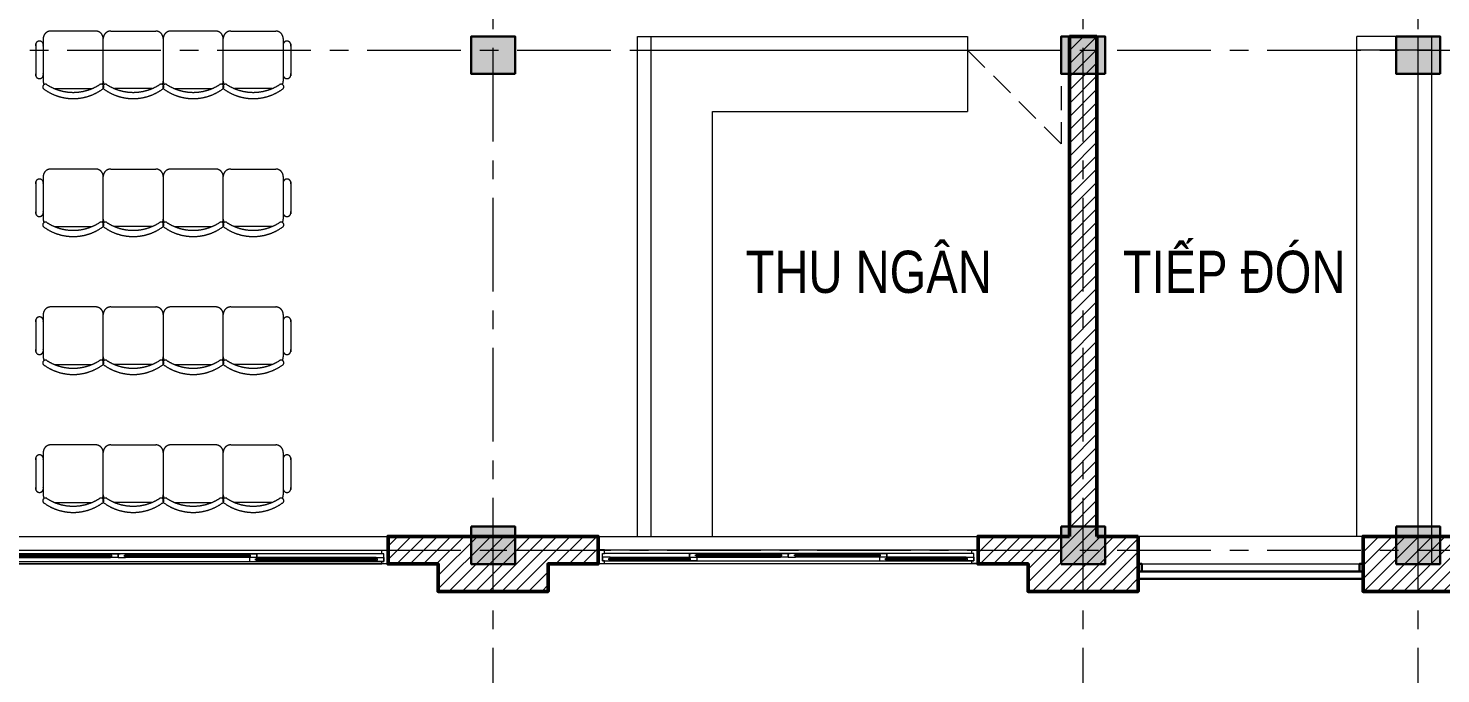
# Model space of a CAD drawing. Header units: millimetres. Extents: x 1109421 to 1726579, y -247837 to 144927.
# Drawn here: x 1651585 to 1662885, y -172402 to -167238 of the extents above; entities that cross this region are included whole.
import ezdxf

# ---------------------------------------------------------------- set-up
doc = ezdxf.new("R2010")
doc.units = ezdxf.units.MM
doc.header["$LTSCALE"] = 600
doc.header["$MEASUREMENT"] = 0
doc.linetypes.add('00_Hidden', pattern=[2.4, 1.6, -0.8])
doc.linetypes.add('CENTER', pattern=[2, 1.25, -0.25, 0.25, -0.25])
doc.layers.get('0').update_dxf_attribs({"lineweight": 0})
for name, color, linetype, lineweight in [('0.15_Cua', 144, 'Continuous', 15), ('cat1', 30, 'Continuous', 50), ('cat2', 22, 'Continuous', 30), ('hatch1', 136, 'Continuous', 9), ('LC Text2', 7, 'Continuous', 25), ('Noi that', 35, 'Continuous', 9), ('noithat', 125, 'Continuous', 9), ('thay1', 63, 'Continuous', 18), ('truc', 76, 'CENTER', 9)]:
    doc.layers.add(name, color=color, linetype=linetype, lineweight=lineweight)
doc.styles.add('T2', font='VHARIAL.TTF', dxfattribs={"width": 0.8})

# ---------------------------------------------------------------- blocks, each defined once
blk = doc.blocks.new('dfdfdffđ')
at = {"layer": 'Noi that', "linetype": '00_Hidden'}
for p, q in [((954677, -6213), (954317, -6213)), ((954797, -6213), (955157, -6213)), ((955637, -6213), (955277, -6213)), ((955757, -6213), (956117, -6213)), ((954197, -6316), (954197, -6571)), ((954257, -6273), (954257, -6613)), ((954737, -6613), (954737, -6273)), ((954737, -6613), (954737, -6273)), ((955217, -6273), (955217, -6613)), ((955217, -6273), (955217, -6613)), ((955697, -6613), (955697, -6273)), ((955697, -6613), (955697, -6273)), ((956177, -6273), (956177, -6613)), ((956237, -6316), (956237, -6571)), ((954348, -6673), (954646, -6673)), ((955126, -6673), (954828, -6673)), ((955308, -6673), (955606, -6673)), ((956086, -6673), (955788, -6673))]:
    blk.add_line(p, q, dxfattribs=at)
for centre, radius, start, end in [((954317, -6273), 60, 90, 180), ((954677, -6273), 60, 0, 90), ((954797, -6273), 60, 90, 180), ((955157, -6273), 60, 0, 90), ((955277, -6273), 60, 90, 180), ((955637, -6273), 60, 0, 90), ((955757, -6273), 60, 90, 180), ((956117, -6273), 60, 0, 90), ((954227, -6324), 31.2, 343.7398, 196.2602), ((956207, -6324), 31.2, 343.7398, 196.2602), ((954227, -6562), 31.2, 163.7398, 16.2602), ((956207, -6562), 31.2, 163.7398, 16.2602), ((954275, -6660), 21.9, 57.9726, 216.6901), ((954317, -6613), 60, 180, 207.5844), ((954497, -6310), 393, 237.5758, 302.4242), ((954720, -6660), 21.9, 323.3099, 122.0274), ((954677, -6613), 60, 332.4156, 0), ((954755, -6660), 21.9, 57.9726, 216.6901), ((954797, -6613), 60, 180, 207.5844), ((954977, -6310), 393, 237.5758, 302.4242), ((955200, -6660), 21.9, 323.3099, 122.0274), ((955157, -6613), 60, 332.4156, 0), ((955235, -6660), 21.9, 57.9726, 216.6901), ((955277, -6613), 60, 180, 207.5844), ((955457, -6310), 393, 237.5758, 302.4242), ((955680, -6660), 21.9, 323.3099, 122.0274), ((955637, -6613), 60, 332.4156, 0), ((955715, -6660), 21.9, 57.9726, 216.6901), ((955757, -6613), 60, 180, 207.5844), ((955937, -6310), 393, 237.5758, 302.4242), ((956160, -6660), 21.9, 323.3099, 122.0274), ((956117, -6613), 60, 332.4156, 0), ((954497, -6353), 400, 233.1301, 306.8699), ((954977, -6353), 400, 233.1301, 306.8699), ((955457, -6353), 400, 233.1301, 306.8699), ((955937, -6353), 400, 233.1301, 306.8699)]:
    blk.add_arc(centre, radius, start, end, dxfattribs=at)
blk = doc.blocks.new('*U604')
for p, q in [((50, 0), (4270, 0)), ((50, -110), (4270, -110)), ((95, -20), (1050, -20)), ((1110, -50), (2100, -50)), ((1110, -80), (2100, -80)), ((3210, -50), (2220, -50)), ((3210, -80), (2220, -80)), ((4225, -20), (3270, -20)), ((4225, -50), (3270, -50))]:
    blk.add_line(p, q)
at = {"color": 8, "lineweight": 5}
for p, q in [((50, -20), (4270, -20)), ((4270, -80), (50, -80)), ((95, -30), (1050, -30)), ((95, -40), (1050, -40)), ((95, -50), (1050, -50)), ((1110, -60), (2100, -60)), ((1110, -70), (2100, -70)), ((3210, -60), (2220, -60)), ((3210, -70), (2220, -70)), ((4225, -30), (3270, -30)), ((4225, -40), (3270, -40))]:
    blk.add_line(p, q, dxfattribs=at)
for points in [[(50, -20), (35, -20), (35, -80), (50, -80), (50, -110), (0, -110), (0, 0), (0, 0), (0, 0), (50, 0), (50, -20), (35, -20)], [(4270, -20), (4285, -20), (4285, -80), (4270, -80), (4270, -110), (4320, -110), (4320, 0), (4320, 0), (4320, 0), (4270, 0), (4270, -20), (4285, -20)], [(95, -40), (95, -50), (35, -50), (35, -20), (95, -20), (95, -30), (85, -30), (85, -40), (95, -40)], [(1050, -40), (1050, -50), (1110, -50), (1110, -20), (1050, -20), (1050, -30), (1060, -30), (1060, -40), (1050, -40)], [(1110, -70), (1110, -80), (1050, -80), (1050, -50), (1110, -50), (1110, -60), (1100, -60), (1100, -70), (1110, -70)], [(1050, -50), (1050, -80), (1065, -80)], [(2100, -70), (2100, -80), (2160, -80), (2160, -50), (2100, -50), (2100, -60), (2110, -60), (2110, -70), (2100, -70)], [(2160, -50), (2160, -80), (2145, -80)], [(2160, -50), (2160, -80), (2175, -80)], [(2220, -70), (2220, -80), (2160, -80), (2160, -50), (2220, -50), (2220, -60), (2210, -60), (2210, -70), (2220, -70)], [(3270, -40), (3270, -50), (3210, -50), (3210, -20), (3270, -20), (3270, -30), (3260, -30), (3260, -40), (3270, -40)], [(3210, -70), (3210, -80), (3270, -80), (3270, -50), (3210, -50), (3210, -60), (3220, -60), (3220, -70), (3210, -70)], [(3270, -50), (3270, -80), (3255, -80)], [(4225, -40), (4225, -50), (4285, -50), (4285, -20), (4225, -20), (4225, -30), (4235, -30), (4235, -40), (4225, -40)]]:
    blk.add_lwpolyline(points)
for centre, start, end in [((94, -32), 14.2151, 83.5658), ((94, -38), 276.4342, 345.7849), ((1051, -32), 96.4342, 165.7849), ((1051, -38), 194.2151, 263.5658), ((1109, -62), 14.2151, 83.5658), ((1109, -68), 276.4342, 345.7849), ((2101, -62), 96.4342, 165.7849), ((2101, -68), 194.2151, 263.5658), ((2219, -62), 14.2151, 83.5658), ((2219, -68), 276.4342, 345.7849), ((3211, -62), 96.4342, 165.7849), ((3211, -68), 194.2151, 263.5658), ((3269, -32), 14.2151, 83.5658), ((3269, -38), 276.4342, 345.7849), ((4226, -32), 96.4342, 165.7849), ((4226, -38), 194.2151, 263.5658)]:
    blk.add_arc(centre, 8.25, start, end, dxfattribs=at)
blk = doc.blocks.new('*U594')
for p, q in [((50, 0), (2990, 0)), ((50, -110), (2990, -110)), ((95, -20), (730, -20)), ((790, -50), (1460, -50)), ((790, -80), (1460, -80)), ((2250, -50), (1580, -50)), ((2250, -80), (1580, -80)), ((2945, -20), (2310, -20)), ((2945, -50), (2310, -50))]:
    blk.add_line(p, q)
at = {"color": 8, "lineweight": 5}
for p, q in [((50, -20), (2990, -20)), ((2990, -80), (50, -80)), ((95, -30), (730, -30)), ((95, -40), (730, -40)), ((95, -50), (730, -50)), ((790, -60), (1460, -60)), ((790, -70), (1460, -70)), ((2250, -60), (1580, -60)), ((2250, -70), (1580, -70)), ((2945, -30), (2310, -30)), ((2945, -40), (2310, -40))]:
    blk.add_line(p, q, dxfattribs=at)
for points in [[(50, -20), (35, -20), (35, -80), (50, -80), (50, -110), (0, -110), (0, 0), (0, 0), (0, 0), (50, 0), (50, -20), (35, -20)], [(2990, -20), (3005, -20), (3005, -80), (2990, -80), (2990, -110), (3040, -110), (3040, 0), (3040, 0), (3040, 0), (2990, 0), (2990, -20), (3005, -20)], [(95, -40), (95, -50), (35, -50), (35, -20), (95, -20), (95, -30), (85, -30), (85, -40), (95, -40)], [(730, -40), (730, -50), (790, -50), (790, -20), (730, -20), (730, -30), (740, -30), (740, -40), (730, -40)], [(790, -70), (790, -80), (730, -80), (730, -50), (790, -50), (790, -60), (780, -60), (780, -70), (790, -70)], [(730, -50), (730, -80), (745, -80)], [(1460, -70), (1460, -80), (1520, -80), (1520, -50), (1460, -50), (1460, -60), (1470, -60), (1470, -70), (1460, -70)], [(1520, -50), (1520, -80), (1505, -80)], [(1520, -50), (1520, -80), (1535, -80)], [(1580, -70), (1580, -80), (1520, -80), (1520, -50), (1580, -50), (1580, -60), (1570, -60), (1570, -70), (1580, -70)], [(2310, -40), (2310, -50), (2250, -50), (2250, -20), (2310, -20), (2310, -30), (2300, -30), (2300, -40), (2310, -40)], [(2250, -70), (2250, -80), (2310, -80), (2310, -50), (2250, -50), (2250, -60), (2260, -60), (2260, -70), (2250, -70)], [(2310, -50), (2310, -80), (2295, -80)], [(2945, -40), (2945, -50), (3005, -50), (3005, -20), (2945, -20), (2945, -30), (2955, -30), (2955, -40), (2945, -40)]]:
    blk.add_lwpolyline(points)
for centre, start, end in [((94, -32), 14.2151, 83.5658), ((94, -38), 276.4342, 345.7849), ((731, -32), 96.4342, 165.7849), ((731, -38), 194.2151, 263.5658), ((789, -62), 14.2151, 83.5658), ((789, -68), 276.4342, 345.7849), ((1461, -62), 96.4342, 165.7849), ((1461, -68), 194.2151, 263.5658), ((1579, -62), 14.2151, 83.5658), ((1579, -68), 276.4342, 345.7849), ((2251, -62), 96.4342, 165.7849), ((2251, -68), 194.2151, 263.5658), ((2309, -32), 14.2151, 83.5658), ((2309, -38), 276.4342, 345.7849), ((2946, -32), 96.4342, 165.7849), ((2946, -38), 194.2151, 263.5658)]:
    blk.add_arc(centre, 8.25, start, end, dxfattribs=at)
blk = doc.blocks.new('COT BT')
at = {"layer": 'cat2', "ltscale": 2}
h = blk.add_hatch(color=256, dxfattribs=at)
h.dxf.hatch_style = 1
h.paths.add_polyline_path([(240, 190), (-110, 190), (-110, -110), (240, -110)])
blk.add_lwpolyline([(-110, 190), (240, 190), (240, -110), (-110, -110)], close=True, dxfattribs=at)

msp = doc.modelspace()

# ---------------------------------------------------------------- hatches: boundary and pattern name
at = {"layer": 'hatch1'}
h = msp.add_hatch(dxfattribs=at)
h.set_pattern_fill('ANSI31', color=256, scale=600)
h.set_pattern_definition([(45, (-379140.31, -175305.75), (-53.0330086, 53.0330086), [])])
h.paths.add_polyline_path([(1644074.2, -171522.7), (1644474.2, -171522.7), (1644474.2, -171302.7), (1644074.2, -171302.7), (1643414.2, -171302.7), (1643414.2, -167012.7), (1643194.2, -167012.7), (1643194.2, -171522.7), (1643194.2, -171742.7), (1644074.2, -171742.7)], flags=17)
h.paths.add_polyline_path([(1649744.2, -171522.7), (1650144.2, -171522.7), (1650144.2, -171302.7), (1649744.2, -171302.7), (1648864.2, -171302.7), (1648464.2, -171302.7), (1648464.2, -171522.7), (1648864.2, -171522.7), (1648864.2, -171742.7), (1649744.2, -171742.7)], flags=17)
h.paths.add_polyline_path([(1656144.2, -171302.7), (1655744.2, -171302.7), (1654864.2, -171302.7), (1654464.2, -171302.7), (1654464.2, -171522.7), (1654864.2, -171522.7), (1654864.2, -171742.7), (1655744.2, -171742.7), (1655744.2, -171522.7), (1656144.2, -171522.7)], flags=17)
h.paths.add_polyline_path([(1660464.2, -171302.7), (1660134.2, -171302.7), (1660134.2, -167302.7), (1659914.2, -167302.7), (1659914.2, -171302.7), (1659584.2, -171302.7), (1659184.2, -171302.7), (1659184.2, -171522.7), (1659584.2, -171522.7), (1659584.2, -171742.7), (1660464.2, -171742.7), (1660464.2, -171522.7)], flags=17)
h.paths.add_polyline_path([(1663144.2, -171302.7), (1662264.2, -171302.7), (1662264.2, -171522.7), (1662264.2, -171742.7), (1663144.2, -171742.7)], flags=17)
h.paths.add_polyline_path([(1668744.2, -171302.7), (1668344.2, -171302.7), (1667464.2, -171302.7), (1667464.2, -171522.7), (1667464.2, -171742.7), (1668344.2, -171742.7), (1668344.2, -171522.7), (1668744.2, -171522.7)], flags=17)
h.paths.add_polyline_path([(1674744.2, -171302.7), (1674344.2, -171302.7), (1673464.2, -171302.7), (1673064.2, -171302.7), (1673064.2, -171522.7), (1673464.2, -171522.7), (1673464.2, -171742.7), (1674344.2, -171742.7), (1674344.2, -171522.7), (1674744.2, -171522.7)], flags=17)
h.paths.add_polyline_path([(1680929.2, -171302.7), (1679904.2, -171302.7), (1679904.2, -168652.7), (1679794.2, -168652.7), (1679794.2, -171302.7), (1679329.2, -171302.7), (1679329.2, -171522.7), (1679729.2, -171522.7), (1679729.2, -171962.7), (1680929.2, -171962.7)])
h.paths.add_polyline_path([(1680703.7, -171522.7), (1680703.7, -171742.7), (1679943.7, -171742.7), (1679943.7, -171522.7)], flags=16)
h.paths.add_polyline_path([(1682734.2, -166162.7), (1682514.2, -166162.7), (1682514.2, -167302.7), (1679794.2, -167302.7), (1679794.2, -167652.7), (1679904.2, -167652.7), (1679904.2, -167522.7), (1684994.2, -167522.7), (1684994.2, -171302.7), (1684014.2, -171302.7), (1684014.2, -171962.7), (1685214.2, -171962.7), (1685214.2, -171302.7), (1685214.2, -159302.7), (1643194.2, -159302.7), (1643194.2, -164812.7), (1643414.2, -164812.7), (1643414.2, -164522.7), (1644904.2, -164522.7), (1644904.2, -164412.7), (1643414.2, -164412.7), (1643414.2, -159522.7), (1647289.2, -159522.7), (1647289.2, -164412.7), (1646204.2, -164412.7), (1646204.2, -164522.7), (1647289.2, -164522.7), (1647399.2, -164522.7), (1649589.2, -164522.7), (1649589.2, -164412.7), (1647399.2, -164412.7), (1647399.2, -159522.7), (1651209.2, -159522.7), (1651209.2, -164412.7), (1650889.2, -164412.7), (1650889.2, -164522.7), (1651209.2, -164522.7), (1651319.2, -164522.7), (1652929.2, -164522.7), (1652929.2, -164412.7), (1651319.2, -164412.7), (1651319.2, -159522.7), (1655194.2, -159522.7), (1655194.2, -164412.7), (1654229.2, -164412.7), (1654229.2, -164522.7), (1658694.2, -164522.7), (1658694.2, -164412.7), (1655414.2, -164412.7), (1655414.2, -159522.7), (1659914.2, -159522.7), (1659914.2, -164412.7), (1659694.2, -164412.7), (1659694.2, -164522.7), (1660536, -164522.7), (1660756, -164302.7), (1660134.2, -164302.7), (1660134.2, -159522.7), (1662594.2, -159522.7), (1662594.2, -164302.7), (1661916, -164302.7), (1662136, -164522.7), (1662814.2, -164522.7), (1665024.2, -164522.7), (1665024.2, -164412.7), (1662814.2, -164412.7), (1662814.2, -159522.7), (1667794.2, -159522.7), (1667794.2, -164412.7), (1666324.2, -164412.7), (1666324.2, -164522.7), (1669624.2, -164522.7), (1669624.2, -164412.7), (1668014.2, -164412.7), (1668014.2, -159522.7), (1672414.2, -159522.7), (1672414.2, -164412.7), (1670924.2, -164412.7), (1670924.2, -164522.7), (1674124.2, -164522.7), (1674124.2, -164412.7), (1672524.2, -164412.7), (1672524.2, -159522.7), (1677074.2, -159522.7), (1677074.2, -164412.7), (1675424.2, -164412.7), (1675424.2, -164522.7), (1677074.2, -164522.7), (1678674.2, -164522.7), (1678674.2, -164302.7), (1677294.2, -164302.7), (1677294.2, -159522.7), (1679794.2, -159522.7), (1679794.2, -164302.7), (1679574.2, -164302.7), (1679574.2, -164522.7), (1680234.2, -164522.7), (1680234.2, -164302.7), (1680014.2, -164302.7), (1680014.2, -159522.7), (1682514.2, -159522.7), (1682514.2, -164302.7), (1681134.2, -164302.7), (1681134.2, -164522.7), (1682514.2, -164522.7), (1682514.2, -165262.7), (1682734.2, -165262.7), (1682734.2, -159522.7), (1684994.2, -159522.7), (1684994.2, -167302.7), (1682734.2, -167302.7)])
h.paths.add_polyline_path([(1684234.2, -171522.7), (1684994.2, -171522.7), (1684994.2, -171742.7), (1684234.2, -171742.7)], flags=16)

# ---------------------------------------------------------------- linework, layer by layer
at = {"layer": 'cat1'}
for p, q in [((1659914.2, -167302.7), (1659914.2, -171302.7)), ((1659914.2, -167302.7), (1660134.2, -167302.7)), ((1660134.2, -167302.7), (1660134.2, -171302.7))]:
    msp.add_line(p, q, dxfattribs=at)
for points in [[(1655744.2, -171302.7), (1654864.2, -171302.7), (1654464.2, -171302.7), (1654464.2, -171522.7), (1654864.2, -171522.7), (1654864.2, -171742.7), (1655744.2, -171742.7), (1655744.2, -171522.7), (1656144.2, -171522.7), (1656144.2, -171302.7), (1655744.2, -171302.7)], [(1659914.2, -171302.7), (1659584.2, -171302.7), (1659184.2, -171302.7), (1659184.2, -171522.7), (1659584.2, -171522.7), (1659584.2, -171742.7), (1660464.2, -171742.7), (1660464.2, -171522.7), (1660464.2, -171522.7), (1660464.2, -171302.7), (1660464.2, -171302.7)], [(1660464.2, -171302.7), (1660134.2, -171302.7)], [(1662264.2, -171522.7), (1662264.2, -171302.7), (1663144.2, -171302.7), (1663144.2, -171742.7), (1662264.2, -171742.7), (1662264.2, -171522.7)]]:
    msp.add_lwpolyline(points, dxfattribs=at)
msp.add_lwpolyline([(1660464.2, -171522.7), (1660464.2, -171522.7), (1660464.2, -171742.7), (1660464.2, -171742.7)], close=True, dxfattribs=at)
at = {"layer": 'cat2'}
for points in [[(1660464.2, -171582.7), (1660494.2, -171582.7), (1660494.2, -171522.7), (1660464.2, -171522.7)], [(1662234.2, -171582.7), (1662264.2, -171582.7), (1662264.2, -171522.7), (1662234.2, -171522.7)], [(1660464.2, -171642.7), (1662264.2, -171642.7), (1662264.2, -171582.7), (1660464.2, -171582.7)]]:
    msp.add_lwpolyline(points, close=True, dxfattribs=at)
at = {"layer": 'Noi that', "linetype": '00_Hidden', "ltscale": 0.2}
for p, q in [((1659849.2, -168162.7), (1659099.2, -167412.7)), ((1659849.2, -167412.7), (1659849.2, -168162.7)), ((1659914.2, -167412.7), (1659914.2, -168162.7))]:
    msp.add_line(p, q, dxfattribs=at)
at = {"layer": 'noithat'}
for p, q in [((1656459.2, -171302.7), (1656459.2, -167302.7)), ((1656459.2, -167302.7), (1659099.2, -167302.7)), ((1656569.2, -171302.7), (1656569.2, -167302.7)), ((1659099.2, -167302.7), (1659099.2, -167902.7)), ((1662214.2, -171302.7), (1662214.2, -167302.7)), ((1662814.2, -167302.7), (1662214.2, -167302.7)), ((1662704.2, -171302.7), (1662704.2, -167302.7)), ((1662814.2, -171522.7), (1662814.2, -167302.7)), ((1656459.2, -167412.7), (1659099.2, -167412.7)), ((1662814.2, -167412.7), (1662214.2, -167412.7)), ((1657059.2, -171302.7), (1657059.2, -167902.7)), ((1657059.2, -167902.7), (1659099.2, -167902.7))]:
    msp.add_line(p, q, dxfattribs=at)
at = {"layer": 'thay1'}
msp.add_line((1655254.2, -171412.7), (1655414.2, -171412.7), dxfattribs=at)
for points in [[(1650144.2, -171302.7), (1654464.2, -171302.7), (1654464.2, -171522.7), (1650144.2, -171522.7)], [(1656144.2, -171302.7), (1659184.2, -171302.7), (1659184.2, -171522.7), (1656144.2, -171522.7)], [(1660464.2, -171522.7), (1662264.2, -171522.7), (1662264.2, -171302.7), (1660464.2, -171302.7)]]:
    msp.add_lwpolyline(points, close=True, dxfattribs=at)
at = {"layer": 'truc'}
for p, q in [((1655304.2, -176545), (1655304.2, -156359.2)), ((1660024.2, -176545), (1660024.2, -156359.2)), ((1662704.2, -176545), (1662704.2, -156359.2)), ((1641096.9, -167412.7), (1688067.6, -167412.7)), ((1641096.9, -171412.7), (1688067.6, -171412.7))]:
    msp.add_line(p, q, dxfattribs=at)

# ---------------------------------------------------------------- block references
at = {"layer": '0.15_Cua', "xscale": -1, "rotation": 180}
for name, p in [('*U604', (1650144.2, -171522.7)), ('*U594', (1656144.2, -171519.3))]:
    msp.add_blockref(name, p, dxfattribs=at)
at = {"layer": 'cat1'}
for name, p in [('dfdfdffđ', (697447.9, -161047.6)), ('dfdfdffđ', (697447.9, -162151.1)), ('dfdfdffđ', (697447.9, -163254.5)), ('dfdfdffđ', (697447.9, -164358)), ('COT BT', (1655239.2, -171415.1)), ('COT BT', (1659959.2, -171415.1)), ('COT BT', (1662639.2, -171415.1))]:
    msp.add_blockref(name, p, dxfattribs=at)
at = {"layer": 'cat1', "rotation": 180}
for p in [(1655369.2, -167412.7), (1660089.2, -167412.7), (1662769.2, -167412.7)]:
    msp.add_blockref('COT BT', p, dxfattribs=at)

# ---------------------------------------------------------------- texts
at = {"layer": 'LC Text2', "style": 'T2', "width": 0.8}
for s, p in [('thu ng©n', (1657324.1, -169355.2)), ('tiÕp ®ãn', (1660341.4, -169355.2))]:
    msp.add_text(s, height=337.5, dxfattribs=at).set_placement(p)

doc.saveas('drawing.dxf')
